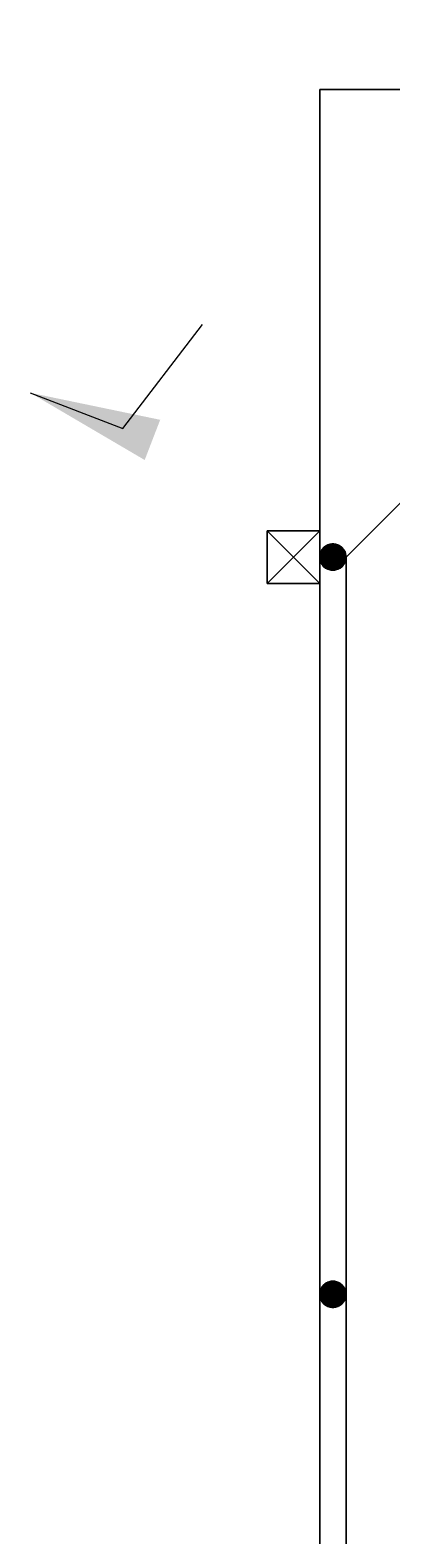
# Model space of a CAD drawing. Extents: x -1989 to 1557, y -2316 to 1157.
# Drawn here: x -135 to -66.3, y 240.3 to 526.3 of the extents above; entities that cross this region are included whole.
import ezdxf

# ---------------------------------------------------------------- set-up
doc = ezdxf.new("R2010")
doc.units = 0
doc.layers.get('0').update_dxf_attribs({"color": 13, "linetype": 'CONTINUOUS'})
for name, color, linetype in [('COLUMN', 5, 'CONTINUOUS'), ('COLUMN_C', 5, 'CONTINUOUS'), ('RED_DUST_1', 12, 'CONTINUOUS'), ('SITE', 250, 'CONTINUOUS')]:
    doc.layers.add(name, color=color, linetype=linetype)
doc.dimstyles.get("Standard").update_dxf_attribs({"dimtxt": 0.18, "dimasz": 0.18, "dimexe": 0.18, "dimexo": 0.0625, "dimgap": 0.09, "dimtad": 0, "dimtih": 1, "dimtoh": 1, "dimdec": 4, "dimzin": 0, "dimtxsty": 'STANDARD', "dimcen": 0.09, "dimazin": 3, "dimtfac": 1, "dimtdec": 4, "dimtofl": 0, "dimtmove": 0, "dimatfit": 3, "dimtolj": 1, "dimtzin": 0})

# ---------------------------------------------------------------- blocks, each defined once
blk = doc.blocks.new('GROUP_8')
for p, q in [((0, 540), (0, 0)), ((570, 540), (0, 540))]:
    blk.add_line(p, q)
mesh = blk.add_polyface()
corners = [(570, 540), (0, 0), (0, 540), (570, 0)]
mesh.append_faces([[corners[k] for k in face] for face in [(0, 1, 2), (1, 0, 3)]], dxfattribs={"vtx0": -1})
blk = doc.blocks.new('GROUP_1')
at = {"color": 7}
for p, q in [((50.87, 2737.5), (50.87, 2747.5)), ((50.87, 2747.5), (60.87, 2747.5)), ((50.87, 2747.5), (50.87, 2747.5, 400)), ((50.87, 2747.5, 400), (60.87, 2747.5, 400)), ((50.87, 2737.5, 400), (50.87, 2747.5, 400)), ((60.87, 2747.5), (60.87, 2737.5)), ((60.87, 2747.5), (60.87, 2747.5, 400)), ((60.87, 2747.5, 400), (60.87, 2737.5, 400)), ((63.37, 2745, 190), (62.41, 2744.81, 190)), ((63.37, 2745), (62.41, 2744.81)), ((62.41, 2744.81), (63.37, 2745, 190)), ((62.63, 2744.89, 190), (62.45, 2744.83, 190)), ((62.81, 2744.94, 190), (62.63, 2744.89, 190)), ((62.99, 2744.97, 190), (62.81, 2744.94, 190)), ((63.18, 2744.99, 190), (62.99, 2744.97, 190)), ((63.37, 2745, 190), (63.18, 2744.99, 190)), ((64.32, 2744.81, 190), (63.37, 2745, 190)), ((63.37, 2745, 190), (63.37, 2745)), ((64.32, 2744.81), (63.37, 2745)), ((63.37, 2745), (64.32, 2744.81, 190)), ((63.55, 2744.99, 190), (63.37, 2745, 190)), ((63.74, 2744.97, 190), (63.55, 2744.99, 190)), ((63.92, 2744.94, 190), (63.74, 2744.97, 190)), ((64.1, 2744.89, 190), (63.92, 2744.94, 190)), ((64.28, 2744.83, 190), (64.1, 2744.89, 190)), ((61.06, 2743.46, 190), (60.87, 2742.5, 190)), ((61.06, 2743.46), (60.87, 2742.5)), ((60.87, 2742.5), (61.06, 2743.46, 190)), ((60.89, 2742.87, 190), (60.87, 2742.69, 190)), ((60.87, 2742.69, 190), (60.87, 2742.5, 190)), ((60.87, 2742.5, 190), (61.06, 2741.54, 190)), ((60.87, 2742.5, 190), (60.87, 2742.5)), ((60.87, 2742.5), (61.06, 2741.54)), ((61.06, 2741.54), (60.87, 2742.5, 190)), ((60.87, 2742.5, 190), (60.87, 2742.31, 190)), ((60.87, 2742.31, 190), (60.89, 2742.13, 190)), ((60.93, 2743.06, 190), (60.89, 2742.87, 190)), ((60.89, 2742.13, 190), (60.93, 2741.94, 190)), ((60.98, 2743.24, 190), (60.93, 2743.06, 190)), ((61.04, 2743.41, 190), (60.98, 2743.24, 190)), ((61.11, 2743.58, 190), (61.04, 2743.41, 190)), ((61.6, 2744.27, 190), (61.06, 2743.46, 190)), ((61.6, 2744.27), (61.06, 2743.46)), ((61.06, 2743.46), (61.6, 2744.27, 190)), ((61.06, 2743.46, 190), (61.06, 2743.46)), ((61.2, 2743.75, 190), (61.11, 2743.58, 190)), ((61.3, 2743.91, 190), (61.2, 2743.75, 190)), ((61.41, 2744.06, 190), (61.3, 2743.91, 190)), ((61.53, 2744.2, 190), (61.41, 2744.06, 190)), ((61.67, 2744.33, 190), (61.53, 2744.2, 190)), ((62.41, 2744.81, 190), (61.6, 2744.27, 190)), ((62.41, 2744.81), (61.6, 2744.27)), ((61.6, 2744.27), (62.41, 2744.81, 190)), ((61.6, 2744.27, 190), (61.6, 2744.27)), ((61.81, 2744.45, 190), (61.67, 2744.33, 190)), ((61.96, 2744.57, 190), (61.81, 2744.45, 190)), ((62.12, 2744.67, 190), (61.96, 2744.57, 190)), ((62.28, 2744.75, 190), (62.12, 2744.67, 190)), ((62.45, 2744.83, 190), (62.28, 2744.75, 190)), ((62.41, 2744.81, 190), (62.41, 2744.81)), ((64.45, 2744.75, 190), (64.28, 2744.83, 190)), ((65.13, 2744.27, 190), (64.32, 2744.81, 190)), ((65.13, 2744.27), (64.32, 2744.81)), ((64.32, 2744.81), (65.13, 2744.27, 190)), ((64.32, 2744.81, 190), (64.32, 2744.81)), ((64.62, 2744.67, 190), (64.45, 2744.75, 190)), ((64.77, 2744.57, 190), (64.62, 2744.67, 190)), ((64.93, 2744.45, 190), (64.77, 2744.57, 190)), ((65.07, 2744.33, 190), (64.93, 2744.45, 190)), ((65.2, 2744.2, 190), (65.07, 2744.33, 190)), ((65.68, 2743.46, 190), (65.13, 2744.27, 190)), ((65.13, 2744.27, 190), (65.13, 2744.27)), ((65.68, 2743.46), (65.13, 2744.27)), ((65.13, 2744.27), (65.68, 2743.46, 190)), ((65.32, 2744.06, 190), (65.2, 2744.2, 190)), ((65.43, 2743.91, 190), (65.32, 2744.06, 190)), ((65.53, 2743.75, 190), (65.43, 2743.91, 190)), ((65.62, 2743.58, 190), (65.53, 2743.75, 190)), ((65.69, 2743.41, 190), (65.62, 2743.58, 190)), ((65.87, 2742.5, 190), (65.68, 2743.46, 190)), ((65.87, 2742.5), (65.68, 2743.46)), ((65.68, 2743.46), (65.87, 2742.5, 190)), ((65.68, 2743.46, 190), (65.68, 2743.46)), ((65.68, 2741.54, 190), (65.87, 2742.5, 190)), ((65.68, 2741.54), (65.87, 2742.5)), ((65.87, 2742.5), (65.68, 2741.54, 190)), ((65.76, 2743.24, 190), (65.69, 2743.41, 190)), ((65.8, 2743.06, 190), (65.76, 2743.24, 190)), ((65.84, 2742.87, 190), (65.8, 2743.06, 190)), ((65.8, 2741.94, 190), (65.84, 2742.13, 190)), ((65.86, 2742.69, 190), (65.84, 2742.87, 190)), ((65.84, 2742.13, 190), (65.86, 2742.31, 190)), ((65.87, 2742.5, 190), (65.86, 2742.69, 190)), ((65.86, 2742.31, 190), (65.87, 2742.5, 190)), ((65.87, 2742.5, 190), (65.87, 2742.5)), ((60.93, 2741.94, 190), (60.98, 2741.76, 190)), ((60.98, 2741.76, 190), (61.04, 2741.59, 190)), ((61.04, 2741.59, 190), (61.11, 2741.42, 190)), ((61.06, 2741.54, 190), (61.6, 2740.73, 190)), ((61.06, 2741.54, 190), (61.06, 2741.54)), ((61.06, 2741.54), (61.6, 2740.73)), ((61.6, 2740.73), (61.06, 2741.54, 190)), ((61.11, 2741.42, 190), (61.2, 2741.25, 190)), ((61.2, 2741.25, 190), (61.3, 2741.09, 190)), ((61.3, 2741.09, 190), (61.41, 2740.94, 190)), ((61.41, 2740.94, 190), (61.53, 2740.8, 190)), ((61.53, 2740.8, 190), (61.67, 2740.67, 190)), ((61.6, 2740.73, 190), (62.41, 2740.19, 190)), ((61.6, 2740.73, 190), (61.6, 2740.73)), ((61.6, 2740.73), (62.41, 2740.19)), ((62.41, 2740.19), (61.6, 2740.73, 190)), ((61.67, 2740.67, 190), (61.81, 2740.55, 190)), ((61.81, 2740.55, 190), (61.96, 2740.43, 190)), ((61.96, 2740.43, 190), (62.12, 2740.33, 190)), ((62.12, 2740.33, 190), (62.28, 2740.25, 190)), ((62.28, 2740.25, 190), (62.45, 2740.17, 190)), ((62.41, 2740.19, 190), (63.37, 2740, 190)), ((62.41, 2740.19, 190), (62.41, 2740.19)), ((62.41, 2740.19), (63.37, 2740)), ((63.37, 2740), (62.41, 2740.19, 190)), ((62.45, 2740.17, 190), (62.63, 2740.11, 190)), ((62.63, 2740.11, 190), (62.81, 2740.06, 190)), ((62.81, 2740.06, 190), (62.99, 2740.03, 190)), ((62.99, 2740.03, 190), (63.18, 2740.01, 190)), ((63.18, 2740.01, 190), (63.37, 2740, 190)), ((63.37, 2740, 190), (64.32, 2740.19, 190)), ((63.37, 2740), (64.32, 2740.19)), ((64.32, 2740.19), (63.37, 2740, 190)), ((63.37, 2740, 190), (63.55, 2740.01, 190)), ((63.37, 2740, 190), (63.37, 2740)), ((63.55, 2740.01, 190), (63.74, 2740.03, 190)), ((63.74, 2740.03, 190), (63.92, 2740.06, 190)), ((63.92, 2740.06, 190), (64.1, 2740.11, 190)), ((64.1, 2740.11, 190), (64.28, 2740.17, 190)), ((64.28, 2740.17, 190), (64.45, 2740.25, 190)), ((64.32, 2740.19, 190), (65.13, 2740.73, 190)), ((64.32, 2740.19), (65.13, 2740.73)), ((65.13, 2740.73), (64.32, 2740.19, 190)), ((64.32, 2740.19, 190), (64.32, 2740.19)), ((64.45, 2740.25, 190), (64.62, 2740.33, 190)), ((64.62, 2740.33, 190), (64.77, 2740.43, 190)), ((64.77, 2740.43, 190), (64.93, 2740.55, 190)), ((64.93, 2740.55, 190), (65.07, 2740.67, 190)), ((65.07, 2740.67, 190), (65.2, 2740.8, 190)), ((65.13, 2740.73, 190), (65.68, 2741.54, 190)), ((65.13, 2740.73), (65.68, 2741.54)), ((65.68, 2741.54), (65.13, 2740.73, 190)), ((65.13, 2740.73, 190), (65.13, 2740.73)), ((65.2, 2740.8, 190), (65.32, 2740.94, 190)), ((65.32, 2740.94, 190), (65.43, 2741.09, 190)), ((65.43, 2741.09, 190), (65.53, 2741.25, 190)), ((65.53, 2741.25, 190), (65.62, 2741.42, 190)), ((65.62, 2741.42, 190), (65.69, 2741.59, 190)), ((65.68, 2741.54, 190), (65.68, 2741.54)), ((65.69, 2741.59, 190), (65.76, 2741.76, 190)), ((65.76, 2741.76, 190), (65.8, 2741.94, 190)), ((60.87, 2737.5), (50.87, 2737.5)), ((50.87, 2737.5, 400), (50.87, 2737.5)), ((60.87, 2737.5, 400), (50.87, 2737.5, 400)), ((60.87, 2737.5), (60.87, 2737.5, 400)), ((62.41, 2604.81), (61.6, 2604.27)), ((61.6, 2604.27), (62.41, 2604.81, 190)), ((62.41, 2604.81, 190), (61.6, 2604.27, 190)), ((62.28, 2604.75, 190), (62.12, 2604.67, 190)), ((62.45, 2604.83, 190), (62.28, 2604.75, 190)), ((63.37, 2605), (62.41, 2604.81)), ((62.41, 2604.81), (63.37, 2605, 190)), ((63.37, 2605, 190), (62.41, 2604.81, 190)), ((62.41, 2604.81, 190), (62.41, 2604.81)), ((62.63, 2604.89, 190), (62.45, 2604.83, 190)), ((62.81, 2604.94, 190), (62.63, 2604.89, 190)), ((62.99, 2604.97, 190), (62.81, 2604.94, 190)), ((63.18, 2604.99, 190), (62.99, 2604.97, 190)), ((63.37, 2605, 190), (63.18, 2604.99, 190)), ((63.37, 2605, 190), (63.37, 2605)), ((64.32, 2604.81), (63.37, 2605)), ((63.37, 2605), (64.32, 2604.81, 190)), ((63.55, 2604.99, 190), (63.37, 2605, 190)), ((64.32, 2604.81, 190), (63.37, 2605, 190)), ((63.74, 2604.97, 190), (63.55, 2604.99, 190)), ((63.92, 2604.94, 190), (63.74, 2604.97, 190)), ((64.1, 2604.89, 190), (63.92, 2604.94, 190)), ((64.28, 2604.83, 190), (64.1, 2604.89, 190)), ((64.45, 2604.75, 190), (64.28, 2604.83, 190)), ((65.13, 2604.27), (64.32, 2604.81)), ((64.32, 2604.81), (65.13, 2604.27, 190)), ((64.32, 2604.81, 190), (64.32, 2604.81)), ((65.13, 2604.27, 190), (64.32, 2604.81, 190)), ((64.62, 2604.67, 190), (64.45, 2604.75, 190)), ((61.06, 2603.46), (60.87, 2602.5)), ((60.87, 2602.5), (61.06, 2603.46, 190)), ((61.06, 2603.46, 190), (60.87, 2602.5, 190)), ((60.89, 2602.87, 190), (60.87, 2602.69, 190)), ((60.87, 2602.69, 190), (60.87, 2602.5, 190)), ((60.87, 2602.5, 190), (60.87, 2602.5)), ((60.87, 2602.5), (61.06, 2601.54)), ((61.06, 2601.54), (60.87, 2602.5, 190)), ((60.87, 2602.5, 190), (60.87, 2602.31, 190)), ((60.87, 2602.5, 190), (61.06, 2601.54, 190)), ((60.87, 2602.31, 190), (60.89, 2602.13, 190)), ((60.93, 2603.06, 190), (60.89, 2602.87, 190)), ((60.89, 2602.13, 190), (60.93, 2601.94, 190)), ((60.98, 2603.24, 190), (60.93, 2603.06, 190)), ((60.93, 2601.94, 190), (60.98, 2601.76, 190)), ((61.04, 2603.41, 190), (60.98, 2603.24, 190)), ((61.11, 2603.58, 190), (61.04, 2603.41, 190)), ((61.6, 2604.27), (61.06, 2603.46)), ((61.06, 2603.46), (61.6, 2604.27, 190)), ((61.6, 2604.27, 190), (61.06, 2603.46, 190)), ((61.06, 2603.46, 190), (61.06, 2603.46)), ((61.2, 2603.75, 190), (61.11, 2603.58, 190)), ((61.3, 2603.91, 190), (61.2, 2603.75, 190)), ((61.41, 2604.06, 190), (61.3, 2603.91, 190)), ((61.53, 2604.2, 190), (61.41, 2604.06, 190)), ((61.67, 2604.33, 190), (61.53, 2604.2, 190)), ((61.6, 2604.27, 190), (61.6, 2604.27)), ((61.81, 2604.45, 190), (61.67, 2604.33, 190)), ((61.96, 2604.57, 190), (61.81, 2604.45, 190)), ((62.12, 2604.67, 190), (61.96, 2604.57, 190)), ((64.77, 2604.57, 190), (64.62, 2604.67, 190)), ((64.93, 2604.45, 190), (64.77, 2604.57, 190)), ((65.07, 2604.33, 190), (64.93, 2604.45, 190)), ((65.2, 2604.2, 190), (65.07, 2604.33, 190)), ((65.13, 2604.27, 190), (65.13, 2604.27)), ((65.68, 2603.46), (65.13, 2604.27)), ((65.13, 2604.27), (65.68, 2603.46, 190)), ((65.68, 2603.46, 190), (65.13, 2604.27, 190)), ((65.32, 2604.06, 190), (65.2, 2604.2, 190)), ((65.43, 2603.91, 190), (65.32, 2604.06, 190)), ((65.53, 2603.75, 190), (65.43, 2603.91, 190)), ((65.62, 2603.58, 190), (65.53, 2603.75, 190)), ((65.69, 2603.41, 190), (65.62, 2603.58, 190)), ((65.87, 2602.5), (65.68, 2603.46)), ((65.68, 2603.46), (65.87, 2602.5, 190)), ((65.68, 2603.46, 190), (65.68, 2603.46)), ((65.87, 2602.5, 190), (65.68, 2603.46, 190)), ((65.68, 2601.54), (65.87, 2602.5)), ((65.87, 2602.5), (65.68, 2601.54, 190)), ((65.68, 2601.54, 190), (65.87, 2602.5, 190)), ((65.76, 2603.24, 190), (65.69, 2603.41, 190)), ((65.8, 2603.06, 190), (65.76, 2603.24, 190)), ((65.76, 2601.76, 190), (65.8, 2601.94, 190)), ((65.84, 2602.87, 190), (65.8, 2603.06, 190)), ((65.8, 2601.94, 190), (65.84, 2602.13, 190)), ((65.86, 2602.69, 190), (65.84, 2602.87, 190)), ((65.84, 2602.13, 190), (65.86, 2602.31, 190)), ((65.87, 2602.5, 190), (65.86, 2602.69, 190)), ((65.86, 2602.31, 190), (65.87, 2602.5, 190)), ((65.87, 2602.5, 190), (65.87, 2602.5)), ((60.98, 2601.76, 190), (61.04, 2601.59, 190)), ((61.04, 2601.59, 190), (61.11, 2601.42, 190)), ((61.06, 2601.54, 190), (61.06, 2601.54)), ((61.06, 2601.54), (61.6, 2600.73)), ((61.6, 2600.73), (61.06, 2601.54, 190)), ((61.06, 2601.54, 190), (61.6, 2600.73, 190)), ((61.11, 2601.42, 190), (61.2, 2601.25, 190)), ((61.2, 2601.25, 190), (61.3, 2601.09, 190)), ((61.3, 2601.09, 190), (61.41, 2600.94, 190)), ((61.41, 2600.94, 190), (61.53, 2600.8, 190)), ((61.53, 2600.8, 190), (61.67, 2600.67, 190)), ((61.6, 2600.73, 190), (61.6, 2600.73)), ((61.6, 2600.73), (62.41, 2600.19)), ((62.41, 2600.19), (61.6, 2600.73, 190)), ((61.6, 2600.73, 190), (62.41, 2600.19, 190)), ((61.67, 2600.67, 190), (61.81, 2600.55, 190)), ((61.81, 2600.55, 190), (61.96, 2600.43, 190)), ((61.96, 2600.43, 190), (62.12, 2600.33, 190)), ((62.12, 2600.33, 190), (62.28, 2600.25, 190)), ((62.28, 2600.25, 190), (62.45, 2600.17, 190)), ((62.41, 2600.19, 190), (62.41, 2600.19)), ((62.41, 2600.19), (63.37, 2600)), ((63.37, 2600), (62.41, 2600.19, 190)), ((62.41, 2600.19, 190), (63.37, 2600, 190)), ((62.45, 2600.17, 190), (62.63, 2600.11, 190)), ((62.63, 2600.11, 190), (62.81, 2600.06, 190)), ((62.81, 2600.06, 190), (62.99, 2600.03, 190)), ((62.99, 2600.03, 190), (63.18, 2600.01, 190)), ((63.18, 2600.01, 190), (63.37, 2600, 190)), ((63.37, 2600), (64.32, 2600.19)), ((64.32, 2600.19), (63.37, 2600, 190)), ((63.37, 2600, 190), (64.32, 2600.19, 190)), ((63.37, 2600, 190), (63.55, 2600.01, 190)), ((63.37, 2600, 190), (63.37, 2600)), ((63.55, 2600.01, 190), (63.74, 2600.03, 190)), ((63.74, 2600.03, 190), (63.92, 2600.06, 190)), ((63.92, 2600.06, 190), (64.1, 2600.11, 190)), ((64.1, 2600.11, 190), (64.28, 2600.17, 190)), ((64.28, 2600.17, 190), (64.45, 2600.25, 190)), ((64.32, 2600.19), (65.13, 2600.73)), ((65.13, 2600.73), (64.32, 2600.19, 190)), ((64.32, 2600.19, 190), (65.13, 2600.73, 190)), ((64.32, 2600.19, 190), (64.32, 2600.19)), ((64.45, 2600.25, 190), (64.62, 2600.33, 190)), ((64.62, 2600.33, 190), (64.77, 2600.43, 190)), ((64.77, 2600.43, 190), (64.93, 2600.55, 190)), ((64.93, 2600.55, 190), (65.07, 2600.67, 190)), ((65.07, 2600.67, 190), (65.2, 2600.8, 190)), ((65.13, 2600.73), (65.68, 2601.54)), ((65.68, 2601.54), (65.13, 2600.73, 190)), ((65.13, 2600.73, 190), (65.68, 2601.54, 190)), ((65.13, 2600.73, 190), (65.13, 2600.73)), ((65.2, 2600.8, 190), (65.32, 2600.94, 190)), ((65.32, 2600.94, 190), (65.43, 2601.09, 190)), ((65.43, 2601.09, 190), (65.53, 2601.25, 190)), ((65.53, 2601.25, 190), (65.62, 2601.42, 190)), ((65.62, 2601.42, 190), (65.69, 2601.59, 190)), ((65.68, 2601.54, 190), (65.68, 2601.54)), ((65.69, 2601.59, 190), (65.76, 2601.76, 190))]:
    blk.add_line(p, q, dxfattribs=at)
at = {"layer": 'COLUMN', "color": 7}
for points in [[(65.87, 2742.5, 190), (65.82, 2742.95, 190), (65.69, 2743.42, 190), (65.46, 2743.87, 190), (65.13, 2744.27, 190), (64.73, 2744.59, 190), (64.29, 2744.82, 190), (63.82, 2744.96, 190), (63.37, 2745, 190), (62.91, 2744.96, 190), (62.45, 2744.82, 190), (62, 2744.59, 190), (61.6, 2744.27, 190), (61.27, 2743.87, 190), (61.04, 2743.42, 190), (60.91, 2742.95, 190), (60.87, 2742.5, 190), (60.91, 2742.05, 190), (61.04, 2741.58, 190), (61.27, 2741.13, 190), (61.6, 2740.73, 190), (62, 2740.41, 190), (62.45, 2740.18, 190), (62.91, 2740.04, 190), (63.37, 2740, 190), (63.82, 2740.04, 190), (64.29, 2740.18, 190), (64.73, 2740.41, 190), (65.13, 2740.73, 190), (65.46, 2741.13, 190), (65.69, 2741.58, 190), (65.82, 2742.05, 190), (65.87, 2742.5, 190)], [(65.87, 2602.5, 190), (65.82, 2602.95, 190), (65.69, 2603.42, 190), (65.46, 2603.87, 190), (65.13, 2604.27, 190), (64.73, 2604.59, 190), (64.29, 2604.82, 190), (63.82, 2604.96, 190), (63.37, 2605, 190), (62.91, 2604.96, 190), (62.45, 2604.82, 190), (62, 2604.59, 190), (61.6, 2604.27, 190), (61.27, 2603.87, 190), (61.04, 2603.42, 190), (60.91, 2602.95, 190), (60.87, 2602.5, 190), (60.91, 2602.05, 190), (61.04, 2601.58, 190), (61.27, 2601.13, 190), (61.6, 2600.73, 190), (62, 2600.41, 190), (62.45, 2600.18, 190), (62.91, 2600.04, 190), (63.37, 2600, 190), (63.82, 2600.04, 190), (64.29, 2600.18, 190), (64.73, 2600.41, 190), (65.13, 2600.73, 190), (65.46, 2601.13, 190), (65.69, 2601.58, 190), (65.82, 2602.05, 190), (65.87, 2602.5, 190)]]:
    blk.add_polyline3d(points, close=True, dxfattribs=at)
at = {"layer": 'COLUMN_C', "color": 7}
blk.add_polyline3d([(50.87, 2737.5, 0), (60.87, 2737.5, 0), (60.87, 2747.5, 0), (50.87, 2747.5, 0), (50.87, 2737.5, 0)], close=True, dxfattribs=at)
at = {"layer": 'RED_DUST_1', "color": 7}
blk.add_polyline3d([(154.65, 2831.29, 0), (635.87, 2831.29, 0), (635.87, 2291.29, 0), (65.87, 2291.29, 0), (65.87, 2742.5, 0), (154.65, 2831.29, 0)], close=True, dxfattribs=at)
at = {"layer": 'SITE', "color": 7}
for points in [[(65.87, 2742.5, 0), (720.34, 3396.97, 0)], [(65.87, 2742.5, 0), (65.87, 2.5, 0)]]:
    blk.add_polyline3d(points, dxfattribs=at)
at = {"layer": 'COLUMN', "color": 7}
mesh = blk.add_polyface(dxfattribs=at)
corners = [(61.06, 2741.54, 190), (61.06, 2743.46, 190), (60.87, 2742.5, 190), (61.6, 2740.73, 190), (61.6, 2744.27, 190), (62.41, 2740.19, 190), (62.41, 2744.81, 190), (63.37, 2740, 190), (63.37, 2745, 190), (64.32, 2740.19, 190), (64.32, 2744.81, 190), (65.13, 2740.73, 190), (65.13, 2744.27, 190), (65.68, 2741.54, 190), (65.68, 2743.46, 190), (65.87, 2742.5, 190)]
mesh.append_faces([[corners[k] for k in face] for face in [(0, 1, 2), (14, 13, 15)]], dxfattribs={"vtx0": -1, "color": 7})
mesh.append_faces([[corners[k] for k in face] for face in [(1, 3, 4), (4, 5, 6), (6, 7, 8), (8, 9, 10), (10, 11, 12), (12, 13, 14)]], dxfattribs={"vtx0": -1, "vtx1": -1, "color": 7})
mesh.append_faces([[corners[k] for k in face] for face in [(1, 0, 3), (4, 3, 5), (6, 5, 7), (8, 7, 9), (10, 9, 11), (12, 11, 13)]], dxfattribs={"vtx0": -1, "vtx2": -1, "color": 7})
mesh = blk.add_polyface(dxfattribs=at)
corners = [(61.06, 2743.46), (61.06, 2741.54), (60.87, 2742.5), (61.6, 2744.27), (61.6, 2740.73), (62.41, 2744.81), (62.41, 2740.19), (63.37, 2745), (63.37, 2740), (64.32, 2744.81), (64.32, 2740.19), (65.13, 2744.27), (65.13, 2740.73), (65.68, 2743.46), (65.68, 2741.54), (65.87, 2742.5)]
mesh.append_faces([[corners[k] for k in face] for face in [(0, 1, 2), (14, 13, 15)]], dxfattribs={"vtx0": -1, "color": 7})
mesh.append_faces([[corners[k] for k in face] for face in [(1, 3, 4), (4, 5, 6), (6, 7, 8), (8, 9, 10), (10, 11, 12), (12, 13, 14)]], dxfattribs={"vtx0": -1, "vtx1": -1, "color": 7})
mesh.append_faces([[corners[k] for k in face] for face in [(1, 0, 3), (4, 3, 5), (6, 5, 7), (8, 7, 9), (10, 9, 11), (12, 11, 13)]], dxfattribs={"vtx0": -1, "vtx2": -1, "color": 7})
mesh = blk.add_polyface(dxfattribs=at)
corners = [(60.87, 2742.31, 190), (60.87, 2742.69, 190), (60.87, 2742.5, 190), (60.89, 2742.13, 190), (60.89, 2742.87, 190), (60.93, 2741.94, 190), (60.93, 2743.06, 190), (60.98, 2741.76, 190), (60.98, 2743.24, 190), (61.04, 2741.59, 190), (61.04, 2743.41, 190), (61.11, 2741.42, 190), (61.11, 2743.58, 190), (61.2, 2741.25, 190), (61.2, 2743.75, 190), (61.3, 2741.09, 190), (61.3, 2743.91, 190), (61.41, 2740.94, 190), (61.41, 2744.06, 190), (61.53, 2740.8, 190), (61.53, 2744.2, 190), (61.67, 2740.67, 190), (61.67, 2744.33, 190), (61.81, 2740.55, 190), (61.81, 2744.45, 190), (61.96, 2740.43, 190), (61.96, 2744.57, 190), (62.12, 2740.33, 190), (62.12, 2744.67, 190), (62.28, 2740.25, 190), (62.28, 2744.75, 190), (62.45, 2740.17, 190), (62.45, 2744.83, 190), (62.63, 2740.11, 190), (62.63, 2744.89, 190), (62.81, 2740.06, 190), (62.81, 2744.94, 190), (62.99, 2740.03, 190), (62.99, 2744.97, 190), (63.18, 2740.01, 190), (63.18, 2744.99, 190), (63.37, 2740, 190), (63.37, 2745, 190), (63.55, 2740.01, 190), (63.55, 2744.99, 190), (63.74, 2740.03, 190), (63.74, 2744.97, 190), (63.92, 2740.06, 190), (63.92, 2744.94, 190), (64.1, 2740.11, 190), (64.1, 2744.89, 190), (64.28, 2740.17, 190), (64.28, 2744.83, 190), (64.45, 2740.25, 190), (64.45, 2744.75, 190), (64.62, 2740.33, 190), (64.62, 2744.67, 190), (64.77, 2740.43, 190), (64.77, 2744.57, 190), (64.93, 2740.55, 190), (64.93, 2744.45, 190), (65.07, 2740.67, 190), (65.07, 2744.33, 190), (65.2, 2740.8, 190), (65.2, 2744.2, 190), (65.32, 2740.94, 190), (65.32, 2744.06, 190), (65.43, 2741.09, 190), (65.43, 2743.91, 190), (65.53, 2741.25, 190), (65.53, 2743.75, 190), (65.62, 2741.42, 190), (65.62, 2743.58, 190), (65.69, 2741.59, 190), (65.69, 2743.41, 190), (65.76, 2741.76, 190), (65.76, 2743.24, 190), (65.8, 2741.94, 190), (65.8, 2743.06, 190), (65.84, 2742.13, 190), (65.84, 2742.87, 190), (65.86, 2742.31, 190), (65.86, 2742.69, 190), (65.87, 2742.5, 190)]
mesh.append_faces([[corners[k] for k in face] for face in [(0, 1, 2), (82, 81, 83)]], dxfattribs={"vtx0": -1, "color": 7})
mesh.append_faces([[corners[k] for k in face] for face in [(1, 3, 4), (4, 5, 6), (6, 7, 8), (8, 9, 10), (10, 11, 12), (12, 13, 14), (14, 15, 16), (16, 17, 18), (18, 19, 20), (20, 21, 22), (22, 23, 24), (24, 25, 26), (26, 27, 28), (28, 29, 30), (30, 31, 32), (32, 33, 34), (34, 35, 36), (36, 37, 38), (38, 39, 40), (40, 41, 42), (42, 43, 44), (44, 45, 46), (46, 47, 48), (48, 49, 50), (50, 51, 52), (52, 53, 54), (54, 55, 56), (56, 57, 58), (58, 59, 60), (60, 61, 62), (62, 63, 64), (64, 65, 66), (66, 67, 68), (68, 69, 70), (70, 71, 72), (72, 73, 74), (74, 75, 76), (76, 77, 78), (78, 79, 80), (80, 81, 82)]], dxfattribs={"vtx0": -1, "vtx1": -1, "color": 7})
mesh.append_faces([[corners[k] for k in face] for face in [(1, 0, 3), (4, 3, 5), (6, 5, 7), (8, 7, 9), (10, 9, 11), (12, 11, 13), (14, 13, 15), (16, 15, 17), (18, 17, 19), (20, 19, 21), (22, 21, 23), (24, 23, 25), (26, 25, 27), (28, 27, 29), (30, 29, 31), (32, 31, 33), (34, 33, 35), (36, 35, 37), (38, 37, 39), (40, 39, 41), (42, 41, 43), (44, 43, 45), (46, 45, 47), (48, 47, 49), (50, 49, 51), (52, 51, 53), (54, 53, 55), (56, 55, 57), (58, 57, 59), (60, 59, 61), (62, 61, 63), (64, 63, 65), (66, 65, 67), (68, 67, 69), (70, 69, 71), (72, 71, 73), (74, 73, 75), (76, 75, 77), (78, 77, 79), (80, 79, 81)]], dxfattribs={"vtx0": -1, "vtx2": -1, "color": 7})
mesh = blk.add_polyface(dxfattribs=at)
corners = [(63.37, 2745, 190), (63.37, 2745), (62.41, 2744.81)]
mesh.append_faces([[corners[k] for k in face] for face in [(0, 1, 2)]], dxfattribs={"color": 7})
mesh = blk.add_polyface(dxfattribs=at)
corners = [(63.37, 2745, 190), (62.41, 2744.81), (62.41, 2744.81, 190)]
mesh.append_faces([[corners[k] for k in face] for face in [(0, 1, 2)]], dxfattribs={"color": 7})
mesh = blk.add_polyface(dxfattribs=at)
corners = [(64.32, 2744.81, 190), (64.32, 2744.81), (63.37, 2745)]
mesh.append_faces([[corners[k] for k in face] for face in [(0, 1, 2)]], dxfattribs={"color": 7})
mesh = blk.add_polyface(dxfattribs=at)
corners = [(64.32, 2744.81, 190), (63.37, 2745), (63.37, 2745, 190)]
mesh.append_faces([[corners[k] for k in face] for face in [(0, 1, 2)]], dxfattribs={"color": 7})
mesh = blk.add_polyface(dxfattribs=at)
corners = [(61.06, 2743.46), (60.87, 2742.5), (61.06, 2743.46, 190)]
mesh.append_faces([[corners[k] for k in face] for face in [(0, 1, 2)]], dxfattribs={"color": 7})
mesh = blk.add_polyface(dxfattribs=at)
corners = [(61.06, 2743.46, 190), (60.87, 2742.5), (60.87, 2742.5, 190)]
mesh.append_faces([[corners[k] for k in face] for face in [(0, 1, 2)]], dxfattribs={"color": 7})
mesh = blk.add_polyface(dxfattribs=at)
corners = [(60.87, 2742.5), (61.06, 2741.54), (60.87, 2742.5, 190)]
mesh.append_faces([[corners[k] for k in face] for face in [(0, 1, 2)]], dxfattribs={"color": 7})
mesh = blk.add_polyface(dxfattribs=at)
corners = [(60.87, 2742.5, 190), (61.06, 2741.54), (61.06, 2741.54, 190)]
mesh.append_faces([[corners[k] for k in face] for face in [(0, 1, 2)]], dxfattribs={"color": 7})
mesh = blk.add_polyface(dxfattribs=at)
corners = [(61.6, 2744.27), (61.06, 2743.46), (61.6, 2744.27, 190)]
mesh.append_faces([[corners[k] for k in face] for face in [(0, 1, 2)]], dxfattribs={"color": 7})
mesh = blk.add_polyface(dxfattribs=at)
corners = [(61.6, 2744.27, 190), (61.06, 2743.46), (61.06, 2743.46, 190)]
mesh.append_faces([[corners[k] for k in face] for face in [(0, 1, 2)]], dxfattribs={"color": 7})
mesh = blk.add_polyface(dxfattribs=at)
corners = [(62.41, 2744.81, 190), (62.41, 2744.81), (61.6, 2744.27)]
mesh.append_faces([[corners[k] for k in face] for face in [(0, 1, 2)]], dxfattribs={"color": 7})
mesh = blk.add_polyface(dxfattribs=at)
corners = [(62.41, 2744.81, 190), (61.6, 2744.27), (61.6, 2744.27, 190)]
mesh.append_faces([[corners[k] for k in face] for face in [(0, 1, 2)]], dxfattribs={"color": 7})
mesh = blk.add_polyface(dxfattribs=at)
corners = [(65.13, 2744.27, 190), (65.13, 2744.27), (64.32, 2744.81)]
mesh.append_faces([[corners[k] for k in face] for face in [(0, 1, 2)]], dxfattribs={"color": 7})
mesh = blk.add_polyface(dxfattribs=at)
corners = [(65.13, 2744.27, 190), (64.32, 2744.81), (64.32, 2744.81, 190)]
mesh.append_faces([[corners[k] for k in face] for face in [(0, 1, 2)]], dxfattribs={"color": 7})
mesh = blk.add_polyface(dxfattribs=at)
corners = [(65.13, 2744.27), (65.68, 2743.46, 190), (65.68, 2743.46)]
mesh.append_faces([[corners[k] for k in face] for face in [(0, 1, 2)]], dxfattribs={"color": 7})
mesh = blk.add_polyface(dxfattribs=at)
corners = [(65.13, 2744.27, 190), (65.68, 2743.46, 190), (65.13, 2744.27)]
mesh.append_faces([[corners[k] for k in face] for face in [(0, 1, 2)]], dxfattribs={"color": 7})
mesh = blk.add_polyface(dxfattribs=at)
corners = [(65.68, 2743.46), (65.87, 2742.5, 190), (65.87, 2742.5)]
mesh.append_faces([[corners[k] for k in face] for face in [(0, 1, 2)]], dxfattribs={"color": 7})
mesh = blk.add_polyface(dxfattribs=at)
corners = [(65.68, 2743.46, 190), (65.87, 2742.5, 190), (65.68, 2743.46)]
mesh.append_faces([[corners[k] for k in face] for face in [(0, 1, 2)]], dxfattribs={"color": 7})
mesh = blk.add_polyface(dxfattribs=at)
corners = [(65.87, 2742.5), (65.68, 2741.54, 190), (65.68, 2741.54)]
mesh.append_faces([[corners[k] for k in face] for face in [(0, 1, 2)]], dxfattribs={"color": 7})
mesh = blk.add_polyface(dxfattribs=at)
corners = [(65.87, 2742.5, 190), (65.68, 2741.54, 190), (65.87, 2742.5)]
mesh.append_faces([[corners[k] for k in face] for face in [(0, 1, 2)]], dxfattribs={"color": 7})
mesh = blk.add_polyface(dxfattribs=at)
corners = [(61.06, 2741.54), (61.6, 2740.73), (61.06, 2741.54, 190)]
mesh.append_faces([[corners[k] for k in face] for face in [(0, 1, 2)]], dxfattribs={"color": 7})
mesh = blk.add_polyface(dxfattribs=at)
corners = [(61.06, 2741.54, 190), (61.6, 2740.73), (61.6, 2740.73, 190)]
mesh.append_faces([[corners[k] for k in face] for face in [(0, 1, 2)]], dxfattribs={"color": 7})
mesh = blk.add_polyface(dxfattribs=at)
corners = [(61.6, 2740.73, 190), (61.6, 2740.73), (62.41, 2740.19)]
mesh.append_faces([[corners[k] for k in face] for face in [(0, 1, 2)]], dxfattribs={"color": 7})
mesh = blk.add_polyface(dxfattribs=at)
corners = [(61.6, 2740.73, 190), (62.41, 2740.19), (62.41, 2740.19, 190)]
mesh.append_faces([[corners[k] for k in face] for face in [(0, 1, 2)]], dxfattribs={"color": 7})
mesh = blk.add_polyface(dxfattribs=at)
corners = [(62.41, 2740.19, 190), (62.41, 2740.19), (63.37, 2740)]
mesh.append_faces([[corners[k] for k in face] for face in [(0, 1, 2)]], dxfattribs={"color": 7})
mesh = blk.add_polyface(dxfattribs=at)
corners = [(62.41, 2740.19, 190), (63.37, 2740), (63.37, 2740, 190)]
mesh.append_faces([[corners[k] for k in face] for face in [(0, 1, 2)]], dxfattribs={"color": 7})
mesh = blk.add_polyface(dxfattribs=at)
corners = [(63.37, 2740, 190), (63.37, 2740), (64.32, 2740.19)]
mesh.append_faces([[corners[k] for k in face] for face in [(0, 1, 2)]], dxfattribs={"color": 7})
mesh = blk.add_polyface(dxfattribs=at)
corners = [(63.37, 2740, 190), (64.32, 2740.19), (64.32, 2740.19, 190)]
mesh.append_faces([[corners[k] for k in face] for face in [(0, 1, 2)]], dxfattribs={"color": 7})
mesh = blk.add_polyface(dxfattribs=at)
corners = [(64.32, 2740.19, 190), (64.32, 2740.19), (65.13, 2740.73)]
mesh.append_faces([[corners[k] for k in face] for face in [(0, 1, 2)]], dxfattribs={"color": 7})
mesh = blk.add_polyface(dxfattribs=at)
corners = [(64.32, 2740.19, 190), (65.13, 2740.73), (65.13, 2740.73, 190)]
mesh.append_faces([[corners[k] for k in face] for face in [(0, 1, 2)]], dxfattribs={"color": 7})
mesh = blk.add_polyface(dxfattribs=at)
corners = [(65.68, 2741.54), (65.13, 2740.73, 190), (65.13, 2740.73)]
mesh.append_faces([[corners[k] for k in face] for face in [(0, 1, 2)]], dxfattribs={"color": 7})
mesh = blk.add_polyface(dxfattribs=at)
corners = [(65.68, 2741.54, 190), (65.13, 2740.73, 190), (65.68, 2741.54)]
mesh.append_faces([[corners[k] for k in face] for face in [(0, 1, 2)]], dxfattribs={"color": 7})
mesh = blk.add_polyface(dxfattribs=at)
corners = [(61.06, 2601.54, 190), (61.06, 2603.46, 190), (60.87, 2602.5, 190), (61.6, 2600.73, 190), (61.6, 2604.27, 190), (62.41, 2600.19, 190), (62.41, 2604.81, 190), (63.37, 2600, 190), (63.37, 2605, 190), (64.32, 2600.19, 190), (64.32, 2604.81, 190), (65.13, 2600.73, 190), (65.13, 2604.27, 190), (65.68, 2601.54, 190), (65.68, 2603.46, 190), (65.87, 2602.5, 190)]
mesh.append_faces([[corners[k] for k in face] for face in [(0, 1, 2), (14, 13, 15)]], dxfattribs={"vtx0": -1, "color": 7})
mesh.append_faces([[corners[k] for k in face] for face in [(1, 3, 4), (4, 5, 6), (6, 7, 8), (8, 9, 10), (10, 11, 12), (12, 13, 14)]], dxfattribs={"vtx0": -1, "vtx1": -1, "color": 7})
mesh.append_faces([[corners[k] for k in face] for face in [(1, 0, 3), (4, 3, 5), (6, 5, 7), (8, 7, 9), (10, 9, 11), (12, 11, 13)]], dxfattribs={"vtx0": -1, "vtx2": -1, "color": 7})
mesh = blk.add_polyface(dxfattribs=at)
corners = [(61.06, 2603.46), (61.06, 2601.54), (60.87, 2602.5), (61.6, 2604.27), (61.6, 2600.73), (62.41, 2604.81), (62.41, 2600.19), (63.37, 2605), (63.37, 2600), (64.32, 2604.81), (64.32, 2600.19), (65.13, 2604.27), (65.13, 2600.73), (65.68, 2603.46), (65.68, 2601.54), (65.87, 2602.5)]
mesh.append_faces([[corners[k] for k in face] for face in [(0, 1, 2), (14, 13, 15)]], dxfattribs={"vtx0": -1, "color": 7})
mesh.append_faces([[corners[k] for k in face] for face in [(1, 3, 4), (4, 5, 6), (6, 7, 8), (8, 9, 10), (10, 11, 12), (12, 13, 14)]], dxfattribs={"vtx0": -1, "vtx1": -1, "color": 7})
mesh.append_faces([[corners[k] for k in face] for face in [(1, 0, 3), (4, 3, 5), (6, 5, 7), (8, 7, 9), (10, 9, 11), (12, 11, 13)]], dxfattribs={"vtx0": -1, "vtx2": -1, "color": 7})
mesh = blk.add_polyface(dxfattribs=at)
corners = [(60.87, 2602.31, 190), (60.87, 2602.69, 190), (60.87, 2602.5, 190), (60.89, 2602.13, 190), (60.89, 2602.87, 190), (60.93, 2601.94, 190), (60.93, 2603.06, 190), (60.98, 2601.76, 190), (60.98, 2603.24, 190), (61.04, 2601.59, 190), (61.04, 2603.41, 190), (61.11, 2601.42, 190), (61.11, 2603.58, 190), (61.2, 2601.25, 190), (61.2, 2603.75, 190), (61.3, 2601.09, 190), (61.3, 2603.91, 190), (61.41, 2600.94, 190), (61.41, 2604.06, 190), (61.53, 2600.8, 190), (61.53, 2604.2, 190), (61.67, 2600.67, 190), (61.67, 2604.33, 190), (61.81, 2600.55, 190), (61.81, 2604.45, 190), (61.96, 2600.43, 190), (61.96, 2604.57, 190), (62.12, 2600.33, 190), (62.12, 2604.67, 190), (62.28, 2600.25, 190), (62.28, 2604.75, 190), (62.45, 2600.17, 190), (62.45, 2604.83, 190), (62.63, 2600.11, 190), (62.63, 2604.89, 190), (62.81, 2600.06, 190), (62.81, 2604.94, 190), (62.99, 2600.03, 190), (62.99, 2604.97, 190), (63.18, 2600.01, 190), (63.18, 2604.99, 190), (63.37, 2600, 190), (63.37, 2605, 190), (63.55, 2600.01, 190), (63.55, 2604.99, 190), (63.74, 2600.03, 190), (63.74, 2604.97, 190), (63.92, 2600.06, 190), (63.92, 2604.94, 190), (64.1, 2600.11, 190), (64.1, 2604.89, 190), (64.28, 2600.17, 190), (64.28, 2604.83, 190), (64.45, 2600.25, 190), (64.45, 2604.75, 190), (64.62, 2600.33, 190), (64.62, 2604.67, 190), (64.77, 2600.43, 190), (64.77, 2604.57, 190), (64.93, 2600.55, 190), (64.93, 2604.45, 190), (65.07, 2600.67, 190), (65.07, 2604.33, 190), (65.2, 2600.8, 190), (65.2, 2604.2, 190), (65.32, 2600.94, 190), (65.32, 2604.06, 190), (65.43, 2601.09, 190), (65.43, 2603.91, 190), (65.53, 2601.25, 190), (65.53, 2603.75, 190), (65.62, 2601.42, 190), (65.62, 2603.58, 190), (65.69, 2601.59, 190), (65.69, 2603.41, 190), (65.76, 2601.76, 190), (65.76, 2603.24, 190), (65.8, 2601.94, 190), (65.8, 2603.06, 190), (65.84, 2602.13, 190), (65.84, 2602.87, 190), (65.86, 2602.31, 190), (65.86, 2602.69, 190), (65.87, 2602.5, 190)]
mesh.append_faces([[corners[k] for k in face] for face in [(0, 1, 2), (82, 81, 83)]], dxfattribs={"vtx0": -1, "color": 7})
mesh.append_faces([[corners[k] for k in face] for face in [(1, 3, 4), (4, 5, 6), (6, 7, 8), (8, 9, 10), (10, 11, 12), (12, 13, 14), (14, 15, 16), (16, 17, 18), (18, 19, 20), (20, 21, 22), (22, 23, 24), (24, 25, 26), (26, 27, 28), (28, 29, 30), (30, 31, 32), (32, 33, 34), (34, 35, 36), (36, 37, 38), (38, 39, 40), (40, 41, 42), (42, 43, 44), (44, 45, 46), (46, 47, 48), (48, 49, 50), (50, 51, 52), (52, 53, 54), (54, 55, 56), (56, 57, 58), (58, 59, 60), (60, 61, 62), (62, 63, 64), (64, 65, 66), (66, 67, 68), (68, 69, 70), (70, 71, 72), (72, 73, 74), (74, 75, 76), (76, 77, 78), (78, 79, 80), (80, 81, 82)]], dxfattribs={"vtx0": -1, "vtx1": -1, "color": 7})
mesh.append_faces([[corners[k] for k in face] for face in [(1, 0, 3), (4, 3, 5), (6, 5, 7), (8, 7, 9), (10, 9, 11), (12, 11, 13), (14, 13, 15), (16, 15, 17), (18, 17, 19), (20, 19, 21), (22, 21, 23), (24, 23, 25), (26, 25, 27), (28, 27, 29), (30, 29, 31), (32, 31, 33), (34, 33, 35), (36, 35, 37), (38, 37, 39), (40, 39, 41), (42, 41, 43), (44, 43, 45), (46, 45, 47), (48, 47, 49), (50, 49, 51), (52, 51, 53), (54, 53, 55), (56, 55, 57), (58, 57, 59), (60, 59, 61), (62, 61, 63), (64, 63, 65), (66, 65, 67), (68, 67, 69), (70, 69, 71), (72, 71, 73), (74, 73, 75), (76, 75, 77), (78, 77, 79), (80, 79, 81)]], dxfattribs={"vtx0": -1, "vtx2": -1, "color": 7})
mesh = blk.add_polyface(dxfattribs=at)
corners = [(62.41, 2604.81, 190), (62.41, 2604.81), (61.6, 2604.27)]
mesh.append_faces([[corners[k] for k in face] for face in [(0, 1, 2)]], dxfattribs={"color": 7})
mesh = blk.add_polyface(dxfattribs=at)
corners = [(62.41, 2604.81, 190), (61.6, 2604.27), (61.6, 2604.27, 190)]
mesh.append_faces([[corners[k] for k in face] for face in [(0, 1, 2)]], dxfattribs={"color": 7})
mesh = blk.add_polyface(dxfattribs=at)
corners = [(63.37, 2605, 190), (63.37, 2605), (62.41, 2604.81)]
mesh.append_faces([[corners[k] for k in face] for face in [(0, 1, 2)]], dxfattribs={"color": 7})
mesh = blk.add_polyface(dxfattribs=at)
corners = [(63.37, 2605, 190), (62.41, 2604.81), (62.41, 2604.81, 190)]
mesh.append_faces([[corners[k] for k in face] for face in [(0, 1, 2)]], dxfattribs={"color": 7})
mesh = blk.add_polyface(dxfattribs=at)
corners = [(64.32, 2604.81, 190), (64.32, 2604.81), (63.37, 2605)]
mesh.append_faces([[corners[k] for k in face] for face in [(0, 1, 2)]], dxfattribs={"color": 7})
mesh = blk.add_polyface(dxfattribs=at)
corners = [(64.32, 2604.81, 190), (63.37, 2605), (63.37, 2605, 190)]
mesh.append_faces([[corners[k] for k in face] for face in [(0, 1, 2)]], dxfattribs={"color": 7})
mesh = blk.add_polyface(dxfattribs=at)
corners = [(65.13, 2604.27, 190), (65.13, 2604.27), (64.32, 2604.81)]
mesh.append_faces([[corners[k] for k in face] for face in [(0, 1, 2)]], dxfattribs={"color": 7})
mesh = blk.add_polyface(dxfattribs=at)
corners = [(65.13, 2604.27, 190), (64.32, 2604.81), (64.32, 2604.81, 190)]
mesh.append_faces([[corners[k] for k in face] for face in [(0, 1, 2)]], dxfattribs={"color": 7})
mesh = blk.add_polyface(dxfattribs=at)
corners = [(61.06, 2603.46), (60.87, 2602.5), (61.06, 2603.46, 190)]
mesh.append_faces([[corners[k] for k in face] for face in [(0, 1, 2)]], dxfattribs={"color": 7})
mesh = blk.add_polyface(dxfattribs=at)
corners = [(61.06, 2603.46, 190), (60.87, 2602.5), (60.87, 2602.5, 190)]
mesh.append_faces([[corners[k] for k in face] for face in [(0, 1, 2)]], dxfattribs={"color": 7})
mesh = blk.add_polyface(dxfattribs=at)
corners = [(60.87, 2602.5), (61.06, 2601.54), (60.87, 2602.5, 190)]
mesh.append_faces([[corners[k] for k in face] for face in [(0, 1, 2)]], dxfattribs={"color": 7})
mesh = blk.add_polyface(dxfattribs=at)
corners = [(60.87, 2602.5, 190), (61.06, 2601.54), (61.06, 2601.54, 190)]
mesh.append_faces([[corners[k] for k in face] for face in [(0, 1, 2)]], dxfattribs={"color": 7})
mesh = blk.add_polyface(dxfattribs=at)
corners = [(61.6, 2604.27), (61.06, 2603.46), (61.6, 2604.27, 190)]
mesh.append_faces([[corners[k] for k in face] for face in [(0, 1, 2)]], dxfattribs={"color": 7})
mesh = blk.add_polyface(dxfattribs=at)
corners = [(61.6, 2604.27, 190), (61.06, 2603.46), (61.06, 2603.46, 190)]
mesh.append_faces([[corners[k] for k in face] for face in [(0, 1, 2)]], dxfattribs={"color": 7})
mesh = blk.add_polyface(dxfattribs=at)
corners = [(65.13, 2604.27), (65.68, 2603.46, 190), (65.68, 2603.46)]
mesh.append_faces([[corners[k] for k in face] for face in [(0, 1, 2)]], dxfattribs={"color": 7})
mesh = blk.add_polyface(dxfattribs=at)
corners = [(65.13, 2604.27, 190), (65.68, 2603.46, 190), (65.13, 2604.27)]
mesh.append_faces([[corners[k] for k in face] for face in [(0, 1, 2)]], dxfattribs={"color": 7})
mesh = blk.add_polyface(dxfattribs=at)
corners = [(65.68, 2603.46), (65.87, 2602.5, 190), (65.87, 2602.5)]
mesh.append_faces([[corners[k] for k in face] for face in [(0, 1, 2)]], dxfattribs={"color": 7})
mesh = blk.add_polyface(dxfattribs=at)
corners = [(65.68, 2603.46, 190), (65.87, 2602.5, 190), (65.68, 2603.46)]
mesh.append_faces([[corners[k] for k in face] for face in [(0, 1, 2)]], dxfattribs={"color": 7})
mesh = blk.add_polyface(dxfattribs=at)
corners = [(65.87, 2602.5), (65.68, 2601.54, 190), (65.68, 2601.54)]
mesh.append_faces([[corners[k] for k in face] for face in [(0, 1, 2)]], dxfattribs={"color": 7})
mesh = blk.add_polyface(dxfattribs=at)
corners = [(65.87, 2602.5, 190), (65.68, 2601.54, 190), (65.87, 2602.5)]
mesh.append_faces([[corners[k] for k in face] for face in [(0, 1, 2)]], dxfattribs={"color": 7})
mesh = blk.add_polyface(dxfattribs=at)
corners = [(61.06, 2601.54), (61.6, 2600.73), (61.06, 2601.54, 190)]
mesh.append_faces([[corners[k] for k in face] for face in [(0, 1, 2)]], dxfattribs={"color": 7})
mesh = blk.add_polyface(dxfattribs=at)
corners = [(61.06, 2601.54, 190), (61.6, 2600.73), (61.6, 2600.73, 190)]
mesh.append_faces([[corners[k] for k in face] for face in [(0, 1, 2)]], dxfattribs={"color": 7})
mesh = blk.add_polyface(dxfattribs=at)
corners = [(61.6, 2600.73, 190), (61.6, 2600.73), (62.41, 2600.19)]
mesh.append_faces([[corners[k] for k in face] for face in [(0, 1, 2)]], dxfattribs={"color": 7})
mesh = blk.add_polyface(dxfattribs=at)
corners = [(61.6, 2600.73, 190), (62.41, 2600.19), (62.41, 2600.19, 190)]
mesh.append_faces([[corners[k] for k in face] for face in [(0, 1, 2)]], dxfattribs={"color": 7})
mesh = blk.add_polyface(dxfattribs=at)
corners = [(62.41, 2600.19, 190), (62.41, 2600.19), (63.37, 2600)]
mesh.append_faces([[corners[k] for k in face] for face in [(0, 1, 2)]], dxfattribs={"color": 7})
mesh = blk.add_polyface(dxfattribs=at)
corners = [(62.41, 2600.19, 190), (63.37, 2600), (63.37, 2600, 190)]
mesh.append_faces([[corners[k] for k in face] for face in [(0, 1, 2)]], dxfattribs={"color": 7})
mesh = blk.add_polyface(dxfattribs=at)
corners = [(63.37, 2600, 190), (63.37, 2600), (64.32, 2600.19)]
mesh.append_faces([[corners[k] for k in face] for face in [(0, 1, 2)]], dxfattribs={"color": 7})
mesh = blk.add_polyface(dxfattribs=at)
corners = [(63.37, 2600, 190), (64.32, 2600.19), (64.32, 2600.19, 190)]
mesh.append_faces([[corners[k] for k in face] for face in [(0, 1, 2)]], dxfattribs={"color": 7})
mesh = blk.add_polyface(dxfattribs=at)
corners = [(64.32, 2600.19, 190), (64.32, 2600.19), (65.13, 2600.73)]
mesh.append_faces([[corners[k] for k in face] for face in [(0, 1, 2)]], dxfattribs={"color": 7})
mesh = blk.add_polyface(dxfattribs=at)
corners = [(64.32, 2600.19, 190), (65.13, 2600.73), (65.13, 2600.73, 190)]
mesh.append_faces([[corners[k] for k in face] for face in [(0, 1, 2)]], dxfattribs={"color": 7})
mesh = blk.add_polyface(dxfattribs=at)
corners = [(65.68, 2601.54), (65.13, 2600.73, 190), (65.13, 2600.73)]
mesh.append_faces([[corners[k] for k in face] for face in [(0, 1, 2)]], dxfattribs={"color": 7})
mesh = blk.add_polyface(dxfattribs=at)
corners = [(65.68, 2601.54, 190), (65.13, 2600.73, 190), (65.68, 2601.54)]
mesh.append_faces([[corners[k] for k in face] for face in [(0, 1, 2)]], dxfattribs={"color": 7})
at = {"layer": 'COLUMN_C', "color": 7}
mesh = blk.add_polyface(dxfattribs=at)
corners = [(60.87, 2747.5), (50.87, 2737.5), (50.87, 2747.5), (60.87, 2737.5)]
mesh.append_faces([[corners[k] for k in face] for face in [(0, 1, 2), (1, 0, 3)]], dxfattribs={"vtx0": -1, "color": 7})
mesh = blk.add_polyface(dxfattribs=at)
corners = [(50.87, 2747.5, 400), (60.87, 2747.5), (50.87, 2747.5), (60.87, 2747.5, 400)]
mesh.append_faces([[corners[k] for k in face] for face in [(0, 1, 2), (1, 0, 3)]], dxfattribs={"vtx0": -1, "color": 7})
mesh = blk.add_polyface(dxfattribs=at)
corners = [(50.87, 2747.5, 400), (50.87, 2737.5), (50.87, 2737.5, 400), (50.87, 2747.5)]
mesh.append_faces([[corners[k] for k in face] for face in [(0, 1, 2), (1, 0, 3)]], dxfattribs={"vtx0": -1, "color": 7})
mesh = blk.add_polyface(dxfattribs=at)
corners = [(60.87, 2737.5, 400), (50.87, 2747.5, 400), (50.87, 2737.5, 400), (60.87, 2747.5, 400)]
mesh.append_faces([[corners[k] for k in face] for face in [(0, 1, 2), (1, 0, 3)]], dxfattribs={"vtx0": -1, "color": 7})
mesh = blk.add_polyface(dxfattribs=at)
corners = [(60.87, 2747.5), (60.87, 2737.5, 400), (60.87, 2737.5), (60.87, 2747.5, 400)]
mesh.append_faces([[corners[k] for k in face] for face in [(0, 1, 2), (1, 0, 3)]], dxfattribs={"vtx0": -1, "color": 7})
mesh = blk.add_polyface(dxfattribs=at)
corners = [(60.87, 2737.5, 400), (50.87, 2737.5), (60.87, 2737.5), (50.87, 2737.5, 400)]
mesh.append_faces([[corners[k] for k in face] for face in [(0, 1, 2), (1, 0, 3)]], dxfattribs={"vtx0": -1, "color": 7})

msp = doc.modelspace()

# ---------------------------------------------------------------- block references
at = {"color": 7}
msp.add_blockref('GROUP_1', (-140.87, -2316.29), dxfattribs=at)
at = {"color": 251}
msp.add_blockref('GROUP_8', (-79.98, -25, -0.5), dxfattribs=at)

# ---------------------------------------------------------------- leaders
at = {"color": 18}
msp.add_leader([(-134.98, 457.4, -200.85), (-117.36, 450.61, -269.18), (-102.23, 470.38, -269.18)], dimstyle='STANDARD', override={"dimasz": 24.889096}, dxfattribs=at)

doc.saveas('drawing.dxf')
